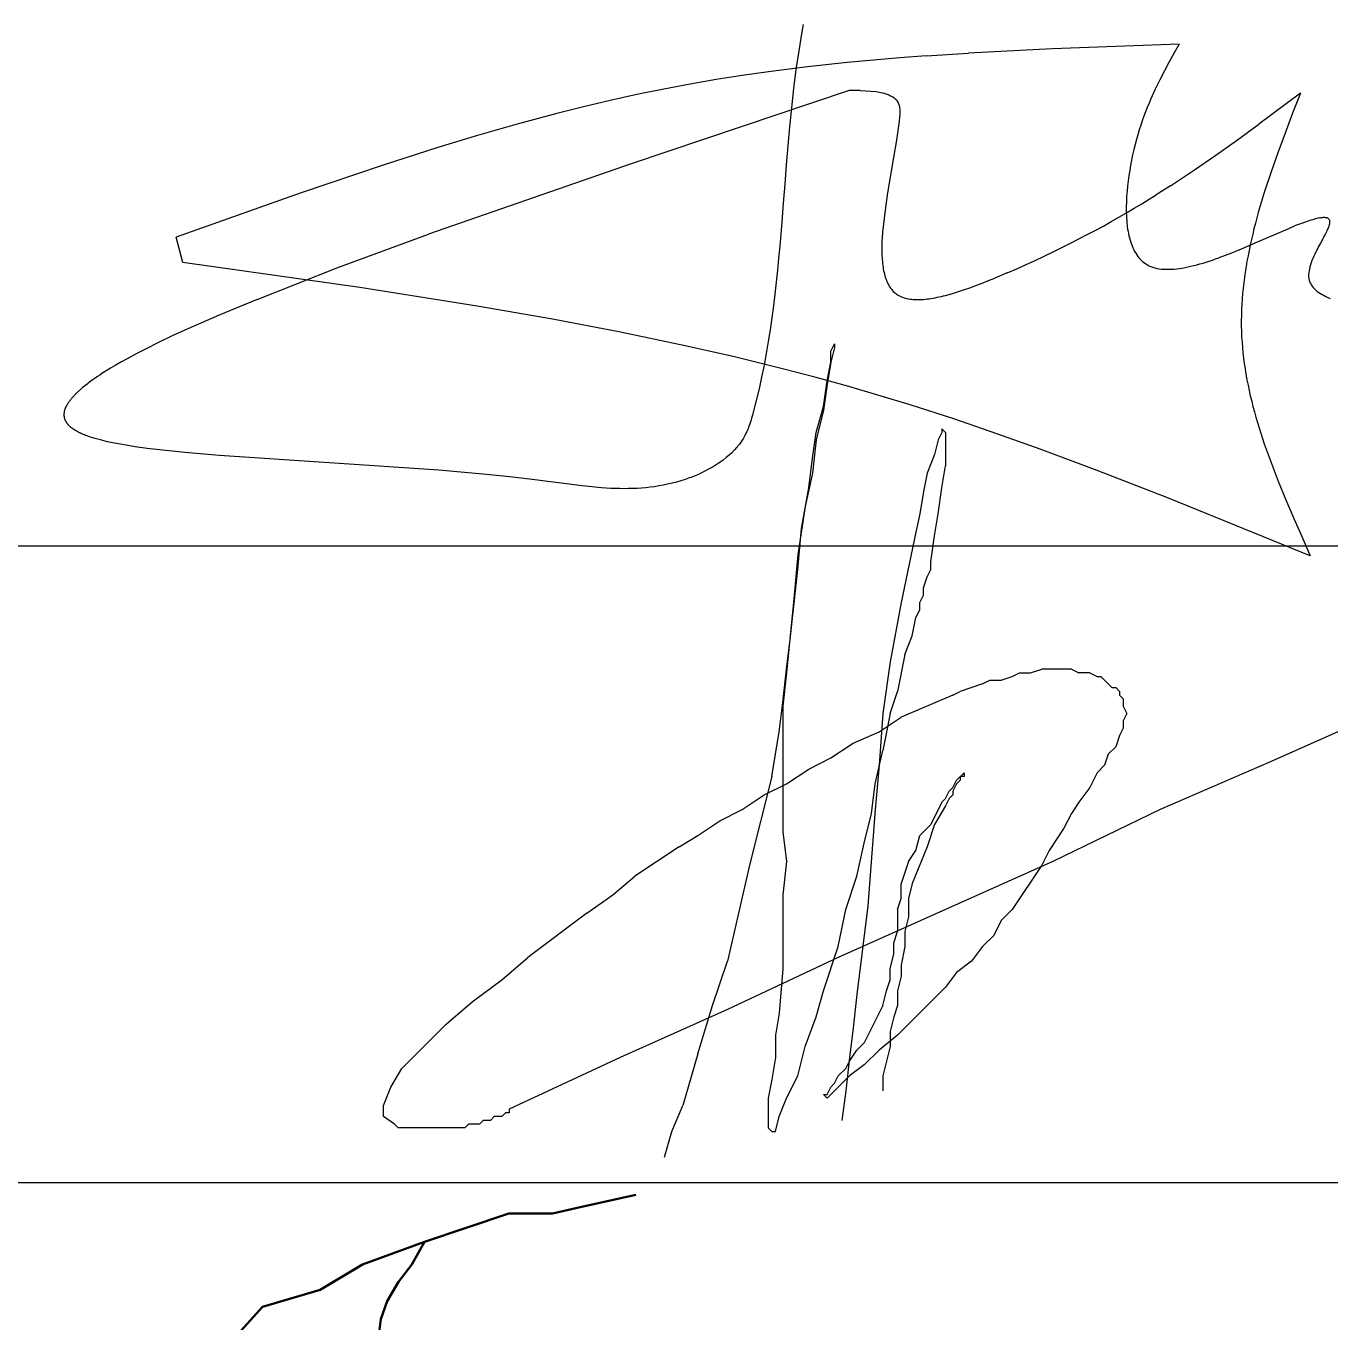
# Model space of a CAD drawing. Header units: millimetres. Extents: x -26895 to 107134, y 1241 to 21401.
# Drawn here: x 28781 to 29190.5, y 1797.6 to 2204.6 of the extents above; entities that cross this region are included whole.
import ezdxf
from ezdxf import colors
from ezdxf.entities.mleader import LeaderData, LeaderLine
from ezdxf.math import Vec2, Vec3

# ---------------------------------------------------------------- set-up
doc = ezdxf.new("R2010")
doc.units = ezdxf.units.MM
for name, color, linetype, lineweight in [('4.4.4._Сэндвич', 252, 'Continuous', 53), ('5', 7, 'Continuous', 13), ('RC-Выноски', 7, 'Continuous', 0)]:
    doc.layers.add(name, color=color, linetype=linetype, lineweight=lineweight)
doc.layers.add('STANDARD', color=18, linetype='Continuous', lineweight=25, true_color=0x000000)
doc.styles.add('RubezhCAD', font='arial.ttf', dxfattribs={"width": 0.8})

# ---------------------------------------------------------------- blocks, each defined once
blk = doc.blocks.new('подпись Громов')
at = {"color": 0, "lineweight": 30, "ltscale": 1000}
for p, q in [((4.521, 4.736), (4.283, 4.683)), ((4.928, 4.827), (4.521, 4.736)), ((3.946, 4.683), (3.615, 4.571)), ((4.283, 4.683), (3.946, 4.683)), ((3.615, 4.571), (3.294, 4.462)), ((3.294, 4.462), (2.816, 4.287)), ((3.294, 4.462), (3.197, 4.287)), ((13.098, 4.328), (13.235, 4.361)), ((13.346, 4.346), (13.453, 4.29)), ((2.816, 4.287), (2.488, 4.092)), ((3.197, 4.287), (3.092, 4.153)), ((12.777, 4.134), (12.945, 4.235)), ((12.945, 4.235), (13.098, 4.328)), ((13.453, 4.29), (13.521, 4.234)), ((13.521, 4.234), (13.58, 4.117)), ((3.092, 4.153), (3.005, 4.005)), ((12.588, 3.864), (12.777, 4.134)), ((2.488, 4.092), (2.041, 3.96)), ((13.58, 4.117), (13.602, 3.995)), ((2.041, 3.96), (1.877, 3.777)), ((3.005, 4.005), (2.957, 3.864)), ((13.602, 3.995), (13.587, 3.868)), ((2.957, 3.864), (2.937, 3.7)), ((12.286, 3.435), (12.588, 3.864)), ((13.587, 3.868), (13.55, 3.732)), ((1.877, 3.777), (1.808, 3.648)), ((13.55, 3.732), (13.502, 3.584)), ((1.808, 3.648), (1.789, 3.509)), ((2.937, 3.7), (2.881, 3.462)), ((3.959, 3.556), (3.662, 3.491)), ((4.257, 3.556), (3.959, 3.556)), ((4.637, 3.415), (4.257, 3.556)), ((13.502, 3.584), (13.454, 3.45)), ((1.789, 3.509), (1.803, 3.332)), ((2.881, 3.462), (2.823, 3.218)), ((3.662, 3.491), (3.236, 3.398)), ((12.184, 3.034), (12.286, 3.435)), ((13.454, 3.45), (13.408, 3.278)), ((1.803, 3.332), (1.862, 3.232)), ((3.236, 3.398), (2.909, 3.171)), ((1.862, 3.232), (1.927, 3.195)), ((13.408, 3.278), (13.317, 2.992)), ((1.927, 3.195), (1.988, 3.159)), ((2.909, 3.171), (2.578, 2.863)), ((2.823, 3.218), (2.756, 2.936)), ((12.076, 2.714), (12.184, 3.034)), ((2.756, 2.936), (2.702, 2.598)), ((13.317, 2.992), (13.197, 2.728)), ((2.578, 2.863), (2.241, 2.548)), ((13.197, 2.728), (13.061, 2.49)), ((12.039, 2.456), (12.076, 2.714)), ((2.241, 2.548), (2.096, 2.181)), ((2.702, 2.598), (2.595, 2.248)), ((11.995, 2.113), (12.039, 2.456)), ((13.061, 2.49), (12.936, 2.39)), ((6.281, 2.263), (6.621, 2.347)), ((6.621, 2.347), (6.934, 2.273)), ((12.936, 2.39), (12.781, 2.178)), ((2.595, 2.248), (2.427, 1.7)), ((4.217, 2.213), (4.448, 2.303)), ((4.448, 2.303), (4.661, 2.303)), ((4.661, 2.303), (4.878, 2.268)), ((4.878, 2.268), (5.013, 2.181)), ((5.979, 2.044), (6.281, 2.263)), ((6.934, 2.273), (7.106, 2.086)), ((10.079, 2.117), (10.265, 2.286)), ((10.265, 2.286), (10.537, 2.286)), ((10.537, 2.286), (10.865, 2.217)), ((2.096, 2.181), (2.096, 1.84)), ((3.88, 2.083), (4.217, 2.213)), ((5.013, 2.181), (5.079, 2.062)), ((7.828, 2.003), (8.023, 2.212)), ((8.023, 2.212), (8.079, 0.723)), ((9.88, 1.936), (10.079, 2.117)), ((10.865, 2.217), (10.977, 2.041)), ((12.781, 2.178), (12.495, 1.926)), ((3.609, 1.873), (3.88, 2.083)), ((5.079, 2.062), (5.18, 1.881)), ((5.792, 1.798), (5.934, 2.022)), ((7.106, 2.086), (7.18, 1.868)), ((8.713, 1.858), (8.937, 2.11)), ((8.937, 2.11), (9.002, 0.313)), ((10.977, 2.041), (11.047, 1.724)), ((11.945, 1.897), (11.995, 2.113)), ((12.813, 2.073), (12.667, 2.053)), ((12.894, 2.073), (12.813, 2.073)), ((13.04, 2.036), (12.894, 2.073)), ((13.112, 1.978), (13.04, 2.036)), ((7.647, 1.808), (7.828, 2.003)), ((9.763, 1.531), (9.88, 1.936)), ((12.495, 1.926), (12.261, 1.721)), ((13.219, 1.893), (13.112, 1.978)), ((2.096, 1.84), (2.156, 1.673)), ((3.485, 1.656), (3.609, 1.873)), ((5.18, 1.881), (5.206, 1.797)), ((7.18, 1.868), (7.18, 1.56)), ((8.638, 1.528), (8.713, 1.858)), ((11.945, 1.627), (11.945, 1.897)), ((13.288, 1.782), (13.219, 1.893)), ((5.206, 1.797), (5.27, 1.656)), ((5.625, 1.532), (5.792, 1.798)), ((7.511, 1.505), (7.647, 1.808)), ((11.047, 1.724), (11.047, 1.443)), ((12.261, 1.721), (12.023, 1.448)), ((13.359, 1.667), (13.288, 1.782)), ((2.156, 1.673), (2.222, 1.49)), ((2.427, 1.7), (2.326, 1.358)), ((3.254, 1.249), (3.485, 1.656)), ((5.27, 1.656), (5.27, 1.496)), ((13.398, 1.557), (13.359, 1.667)), ((4.092, 1.403), (4.266, 1.512)), ((5.545, 1.179), (5.625, 1.532)), ((7.18, 1.56), (7.115, 1.286)), ((8.443, 1.151), (8.638, 1.528)), ((9.686, 1.267), (9.763, 1.531)), ((13.414, 1.46), (13.398, 1.557)), ((2.222, 1.49), (2.452, 1.225)), ((5.27, 1.496), (5.236, 1.297)), ((7.353, 1.151), (7.511, 1.505)), ((11.047, 1.443), (10.966, 1.177)), ((12.023, 1.448), (11.866, 1.268)), ((13.394, 1.375), (13.414, 1.46)), ((2.326, 1.358), (2.128, 1.01)), ((3.87, 1.264), (4.092, 1.403)), ((13.343, 1.206), (13.382, 1.32)), ((13.382, 1.32), (13.394, 1.375)), ((2.452, 1.225), (2.662, 1.055)), ((3.012, 0.825), (3.254, 1.249)), ((3.648, 1.125), (3.87, 1.264)), ((5.236, 1.297), (5.123, 1.079)), ((7.115, 1.286), (6.92, 1.011)), ((9.686, 0.951), (9.686, 1.267)), ((11.866, 1.268), (11.823, 1.121)), ((3.427, 1.04), (3.648, 1.125)), ((5.615, 0.909), (5.545, 1.179)), ((7.106, 0.853), (7.353, 1.151)), ((8.079, 0.723), (8.443, 1.151)), ((10.966, 1.177), (10.874, 1.005)), ((11.823, 1.121), (11.733, 0.973)), ((13.279, 1.039), (13.313, 1.126)), ((13.313, 1.126), (13.343, 1.206)), ((2.128, 1.01), (1.84, 0.722)), ((2.662, 1.055), (2.928, 0.953)), ((3.203, 0.953), (3.427, 1.04)), ((5.123, 1.079), (4.982, 0.883)), ((6.92, 1.011), (6.663, 0.862)), ((13.218, 0.952), (13.279, 1.039)), ((2.928, 0.953), (3.203, 0.953)), ((3.802, 0.847), (3.667, 0.932)), ((5.769, 0.746), (5.615, 0.909)), ((9.851, 0.763), (9.686, 0.951)), ((10.874, 1.005), (10.767, 0.846)), ((11.733, 0.973), (11.733, 0.876)), ((13.025, 0.805), (13.218, 0.952)), ((2.74, 0.347), (3.012, 0.825)), ((3.956, 0.801), (3.802, 0.847)), ((4.982, 0.883), (4.761, 0.727)), ((6.663, 0.862), (6.356, 0.778)), ((10.767, 0.846), (10.635, 0.693)), ((11.733, 0.876), (11.781, 0.735)), ((4.165, 0.738), (3.956, 0.801)), ((4.349, 0.713), (4.165, 0.738)), ((4.55, 0.685), (4.349, 0.713)), ((4.761, 0.727), (4.55, 0.685)), ((6.047, 0.694), (5.769, 0.746)), ((6.356, 0.778), (6.047, 0.694)), ((9.922, 0.645), (9.851, 0.763)), ((11.781, 0.735), (11.912, 0.673)), ((12.668, 0.689), (12.783, 0.723)), ((12.783, 0.723), (12.923, 0.77)), ((12.923, 0.77), (13.025, 0.805)), ((10.015, 0.598), (9.922, 0.645)), ((10.435, 0.618), (10.322, 0.576)), ((10.635, 0.693), (10.435, 0.618)), ((11.912, 0.673), (12.057, 0.629)), ((12.057, 0.629), (12.171, 0.61)), ((12.171, 0.61), (12.269, 0.61)), ((12.269, 0.61), (12.359, 0.624)), ((12.359, 0.624), (12.545, 0.653)), ((12.545, 0.653), (12.668, 0.689)), ((10.142, 0.576), (10.015, 0.598)), ((10.322, 0.576), (10.142, 0.576)), ((2.459, -0.146), (2.74, 0.347))]:
    blk.add_line(p, q, dxfattribs=at)
blk = doc.blocks.new('*U37')
at = {"layer": 'STANDARD', "color": 5, "linetype": 'Continuous', "lineweight": 18}
for p, q in [((-138.6, 19.092), (-138.61, 19.036)), ((-138.61, 19.036), (-138.634, 18.887)), ((-135.647, 18.94), (-136.641, 18.903)), ((-135.647, 18.94), (-135.686, 18.871)), ((-138.634, 18.887), (-138.656, 18.739)), ((-137.632, 18.848), (-137.839, 18.832)), ((-137.632, 18.848), (-137.302, 18.869)), ((-136.641, 18.903), (-137.302, 18.869)), ((-135.686, 18.871), (-135.724, 18.801)), ((-138.564, 18.761), (-138.872, 18.722)), ((-138.656, 18.739), (-138.675, 18.59)), ((-138.254, 18.795), (-138.564, 18.761)), ((-137.839, 18.832), (-138.254, 18.795)), ((-135.724, 18.801), (-135.762, 18.73)), ((-139.282, 18.661), (-139.486, 18.626)), ((-139.077, 18.693), (-139.282, 18.661)), ((-138.872, 18.722), (-139.077, 18.693)), ((-135.799, 18.659), (-135.834, 18.585)), ((-135.762, 18.73), (-135.799, 18.659)), ((-139.904, 18.543), (-140.114, 18.497)), ((-138.239, 18.575), (-139.95, 18)), ((-139.694, 18.586), (-139.904, 18.543)), ((-139.486, 18.626), (-139.694, 18.586)), ((-138.675, 18.59), (-138.691, 18.44)), ((-138.151, 18.574), (-138.239, 18.575)), ((-138.151, 18.574), (-138.108, 18.572)), ((-138.108, 18.572), (-138.067, 18.57)), ((-138.067, 18.57), (-138.027, 18.566)), ((-138.027, 18.566), (-137.99, 18.56)), ((-137.99, 18.56), (-137.973, 18.556)), ((-137.973, 18.556), (-137.957, 18.552)), ((-137.957, 18.552), (-137.941, 18.547)), ((-137.941, 18.547), (-137.926, 18.541)), ((-137.926, 18.541), (-137.912, 18.534)), ((-137.912, 18.534), (-137.899, 18.527)), ((-135.834, 18.585), (-135.869, 18.509)), ((-134.695, 18.554), (-135.022, 18.31)), ((-134.695, 18.554), (-134.756, 18.398)), ((-140.324, 18.447), (-140.533, 18.394)), ((-140.114, 18.497), (-140.324, 18.447)), ((-138.691, 18.44), (-138.706, 18.291)), ((-137.899, 18.527), (-137.888, 18.519)), ((-137.888, 18.519), (-137.877, 18.51)), ((-137.877, 18.51), (-137.868, 18.501)), ((-137.868, 18.501), (-137.86, 18.49)), ((-137.86, 18.49), (-137.853, 18.478)), ((-137.853, 18.478), (-137.848, 18.465)), ((-137.848, 18.465), (-137.845, 18.456)), ((-137.845, 18.456), (-137.843, 18.447)), ((-137.843, 18.447), (-137.842, 18.438)), ((-137.842, 18.438), (-137.841, 18.428)), ((-135.897, 18.442), (-135.91, 18.408)), ((-135.883, 18.476), (-135.897, 18.442)), ((-135.869, 18.509), (-135.883, 18.476)), ((-140.533, 18.394), (-140.845, 18.311)), ((-137.846, 18.329), (-137.848, 18.315)), ((-137.845, 18.343), (-137.846, 18.329)), ((-137.843, 18.357), (-137.845, 18.343)), ((-137.842, 18.37), (-137.843, 18.357)), ((-137.841, 18.384), (-137.842, 18.37)), ((-137.841, 18.428), (-137.84, 18.418)), ((-137.84, 18.396), (-137.841, 18.384)), ((-137.84, 18.418), (-137.84, 18.407)), ((-137.84, 18.407), (-137.84, 18.396)), ((-135.936, 18.338), (-135.948, 18.302)), ((-135.923, 18.373), (-135.936, 18.338)), ((-135.91, 18.408), (-135.923, 18.373)), ((-134.756, 18.398), (-134.815, 18.241)), ((-140.845, 18.311), (-141.157, 18.221)), ((-138.706, 18.291), (-138.719, 18.141)), ((-137.848, 18.315), (-137.867, 18.185)), ((-135.971, 18.228), (-135.982, 18.19)), ((-135.96, 18.265), (-135.971, 18.228)), ((-135.948, 18.302), (-135.96, 18.265)), ((-135.188, 18.188), (-135.022, 18.31)), ((-134.815, 18.241), (-134.872, 18.085)), ((-141.467, 18.127), (-141.897, 17.99)), ((-141.157, 18.221), (-141.467, 18.127)), ((-138.719, 18.141), (-138.732, 17.991)), ((-137.867, 18.185), (-137.89, 18.049)), ((-135.993, 18.151), (-136.002, 18.111)), ((-135.982, 18.19), (-135.993, 18.151)), ((-135.358, 18.067), (-135.188, 18.188)), ((-137.89, 18.049), (-137.913, 17.911)), ((-136.02, 18.029), (-136.028, 17.987)), ((-136.012, 18.071), (-136.02, 18.029)), ((-136.002, 18.111), (-136.012, 18.071)), ((-135.533, 17.946), (-135.358, 18.067)), ((-134.872, 18.085), (-134.927, 17.929)), ((-141.897, 17.99), (-142.549, 17.769)), ((-139.95, 18), (-141.54, 17.446)), ((-138.732, 17.991), (-138.744, 17.84)), ((-136.035, 17.947), (-136.042, 17.907)), ((-136.028, 17.987), (-136.035, 17.947)), ((-135.714, 17.827), (-135.533, 17.946)), ((-134.927, 17.929), (-134.978, 17.773)), ((-138.744, 17.84), (-138.755, 17.69)), ((-137.913, 17.911), (-137.936, 17.772)), ((-136.052, 17.825), (-136.056, 17.784)), ((-136.047, 17.866), (-136.052, 17.825)), ((-136.042, 17.907), (-136.047, 17.866)), ((-135.714, 17.827), (-135.826, 17.756)), ((-142.549, 17.769), (-143.523, 17.423)), ((-137.936, 17.772), (-137.956, 17.636)), ((-136.059, 17.743), (-136.061, 17.702)), ((-136.056, 17.784), (-136.059, 17.743)), ((-135.941, 17.685), (-135.883, 17.721)), ((-135.883, 17.721), (-135.826, 17.756)), ((-134.978, 17.773), (-135.025, 17.617)), ((-138.755, 17.69), (-138.767, 17.54)), ((-137.956, 17.636), (-137.972, 17.505)), ((-136.119, 17.581), (-136.059, 17.615)), ((-136.061, 17.702), (-136.062, 17.661)), ((-136.062, 17.661), (-136.062, 17.621)), ((-136.062, 17.621), (-136.06, 17.582)), ((-136.059, 17.615), (-135.999, 17.65)), ((-135.999, 17.65), (-135.941, 17.685)), ((-135.025, 17.617), (-135.037, 17.574)), ((-138.767, 17.54), (-138.775, 17.446)), ((-136.306, 17.477), (-136.242, 17.511)), ((-136.242, 17.511), (-136.18, 17.546)), ((-136.18, 17.546), (-136.119, 17.581)), ((-136.06, 17.582), (-136.058, 17.543)), ((-136.058, 17.543), (-136.054, 17.506)), ((-135.048, 17.532), (-135.059, 17.489)), ((-135.037, 17.574), (-135.048, 17.532)), ((-134.732, 17.514), (-134.794, 17.487)), ((-134.702, 17.526), (-134.732, 17.514)), ((-134.674, 17.537), (-134.702, 17.526)), ((-134.674, 17.537), (-134.66, 17.542)), ((-134.66, 17.542), (-134.647, 17.546)), ((-134.647, 17.546), (-134.634, 17.551)), ((-134.634, 17.551), (-134.622, 17.555)), ((-134.622, 17.555), (-134.61, 17.559)), ((-134.61, 17.559), (-134.598, 17.563)), ((-134.598, 17.563), (-134.587, 17.566)), ((-134.587, 17.566), (-134.576, 17.569)), ((-134.576, 17.569), (-134.566, 17.572)), ((-134.566, 17.572), (-134.556, 17.574)), ((-134.556, 17.574), (-134.546, 17.576)), ((-134.546, 17.576), (-134.537, 17.578)), ((-134.537, 17.578), (-134.528, 17.579)), ((-134.528, 17.579), (-134.52, 17.579)), ((-134.52, 17.579), (-134.513, 17.58)), ((-134.513, 17.58), (-134.506, 17.58)), ((-134.506, 17.58), (-134.499, 17.579)), ((-134.499, 17.579), (-134.493, 17.578)), ((-134.493, 17.578), (-134.488, 17.577)), ((-134.488, 17.577), (-134.483, 17.575)), ((-134.483, 17.575), (-134.479, 17.572)), ((-134.479, 17.572), (-134.475, 17.569)), ((-134.475, 17.569), (-134.472, 17.566)), ((-134.471, 17.51), (-134.474, 17.502)), ((-134.472, 17.566), (-134.469, 17.562)), ((-134.469, 17.519), (-134.471, 17.51)), ((-134.469, 17.562), (-134.467, 17.557)), ((-134.467, 17.527), (-134.469, 17.519)), ((-134.467, 17.557), (-134.466, 17.552)), ((-134.465, 17.534), (-134.467, 17.527)), ((-134.466, 17.552), (-134.465, 17.547)), ((-134.465, 17.547), (-134.465, 17.541)), ((-134.465, 17.541), (-134.465, 17.534)), ((-143.469, 17.225), (-143.523, 17.423)), ((-142.252, 17.184), (-141.54, 17.446)), ((-138.775, 17.446), (-138.783, 17.352)), ((-137.979, 17.414), (-137.98, 17.396)), ((-137.978, 17.432), (-137.979, 17.414)), ((-137.976, 17.45), (-137.978, 17.432)), ((-137.975, 17.468), (-137.976, 17.45)), ((-137.974, 17.486), (-137.975, 17.468)), ((-137.972, 17.505), (-137.974, 17.486)), ((-136.501, 17.375), (-136.435, 17.409)), ((-136.435, 17.409), (-136.37, 17.443)), ((-136.37, 17.443), (-136.306, 17.477)), ((-136.054, 17.506), (-136.051, 17.487)), ((-136.051, 17.487), (-136.048, 17.469)), ((-136.048, 17.469), (-136.045, 17.452)), ((-136.045, 17.452), (-136.041, 17.434)), ((-136.041, 17.434), (-136.037, 17.417)), ((-136.037, 17.417), (-136.032, 17.401)), ((-135.069, 17.447), (-135.079, 17.404)), ((-135.059, 17.489), (-135.069, 17.447)), ((-134.794, 17.487), (-135.034, 17.383)), ((-134.519, 17.411), (-134.538, 17.375)), ((-134.513, 17.422), (-134.519, 17.411)), ((-134.507, 17.433), (-134.513, 17.422)), ((-134.501, 17.444), (-134.507, 17.433)), ((-134.496, 17.455), (-134.501, 17.444)), ((-134.49, 17.465), (-134.496, 17.455)), ((-134.486, 17.475), (-134.49, 17.465)), ((-134.481, 17.485), (-134.486, 17.475)), ((-134.477, 17.494), (-134.481, 17.485)), ((-134.474, 17.502), (-134.477, 17.494)), ((-138.783, 17.352), (-138.792, 17.258)), ((-137.98, 17.378), (-137.981, 17.361)), ((-137.981, 17.361), (-137.981, 17.344)), ((-137.981, 17.344), (-137.981, 17.327)), ((-137.981, 17.327), (-137.981, 17.311)), ((-137.981, 17.311), (-137.981, 17.294)), ((-137.98, 17.396), (-137.98, 17.378)), ((-136.706, 17.274), (-136.636, 17.308)), ((-136.636, 17.308), (-136.568, 17.341)), ((-136.568, 17.341), (-136.501, 17.375)), ((-136.032, 17.401), (-136.027, 17.385)), ((-136.027, 17.385), (-136.022, 17.369)), ((-136.022, 17.369), (-136.016, 17.354)), ((-136.016, 17.354), (-136.01, 17.339)), ((-136.01, 17.339), (-136.003, 17.324)), ((-136.003, 17.324), (-135.996, 17.311)), ((-135.996, 17.311), (-135.988, 17.297)), ((-135.159, 17.33), (-135.235, 17.299)), ((-135.034, 17.383), (-135.159, 17.33)), ((-135.098, 17.319), (-135.106, 17.277)), ((-135.089, 17.362), (-135.098, 17.319)), ((-135.079, 17.404), (-135.089, 17.362)), ((-134.573, 17.307), (-134.581, 17.29)), ((-134.565, 17.324), (-134.573, 17.307)), ((-134.558, 17.337), (-134.565, 17.324)), ((-134.552, 17.35), (-134.558, 17.337)), ((-134.545, 17.362), (-134.552, 17.35)), ((-134.538, 17.375), (-134.545, 17.362)), ((-142.08, 17.027), (-143.469, 17.225)), ((-138.792, 17.258), (-138.801, 17.164)), ((-137.981, 17.294), (-137.98, 17.278)), ((-137.98, 17.278), (-137.979, 17.262)), ((-137.979, 17.262), (-137.978, 17.247)), ((-137.978, 17.247), (-137.977, 17.232)), ((-137.977, 17.232), (-137.976, 17.217)), ((-137.976, 17.217), (-137.974, 17.202)), ((-137.974, 17.202), (-137.972, 17.188)), ((-136.922, 17.176), (-136.849, 17.208)), ((-136.849, 17.208), (-136.777, 17.241)), ((-136.777, 17.241), (-136.706, 17.274)), ((-135.988, 17.297), (-135.98, 17.285)), ((-135.98, 17.285), (-135.971, 17.272)), ((-135.971, 17.272), (-135.962, 17.261)), ((-135.962, 17.261), (-135.953, 17.25)), ((-135.953, 17.25), (-135.942, 17.24)), ((-135.942, 17.24), (-135.932, 17.23)), ((-135.932, 17.23), (-135.92, 17.221)), ((-135.92, 17.221), (-135.909, 17.213)), ((-135.909, 17.213), (-135.896, 17.205)), ((-135.896, 17.205), (-135.883, 17.199)), ((-135.555, 17.195), (-135.531, 17.201)), ((-135.531, 17.201), (-135.507, 17.207)), ((-135.507, 17.207), (-135.483, 17.213)), ((-135.483, 17.213), (-135.459, 17.22)), ((-135.459, 17.22), (-135.435, 17.228)), ((-135.435, 17.228), (-135.41, 17.236)), ((-135.41, 17.236), (-135.385, 17.244)), ((-135.385, 17.244), (-135.361, 17.252)), ((-135.361, 17.252), (-135.335, 17.261)), ((-135.285, 17.28), (-135.335, 17.261)), ((-135.235, 17.299), (-135.285, 17.28)), ((-135.114, 17.234), (-135.121, 17.192)), ((-135.106, 17.277), (-135.114, 17.234)), ((-134.616, 17.206), (-134.62, 17.19)), ((-134.61, 17.223), (-134.616, 17.206)), ((-134.604, 17.239), (-134.61, 17.223)), ((-134.597, 17.256), (-134.604, 17.239)), ((-134.589, 17.273), (-134.597, 17.256)), ((-134.581, 17.29), (-134.589, 17.273)), ((-142.887, 16.935), (-142.252, 17.184)), ((-138.801, 17.164), (-138.811, 17.071)), ((-137.972, 17.188), (-137.97, 17.174)), ((-137.97, 17.174), (-137.967, 17.16)), ((-137.967, 17.16), (-137.964, 17.147)), ((-137.964, 17.147), (-137.961, 17.133)), ((-137.961, 17.133), (-137.958, 17.121)), ((-137.958, 17.121), (-137.954, 17.108)), ((-137.954, 17.108), (-137.95, 17.096)), ((-137.143, 17.082), (-137.094, 17.102)), ((-136.996, 17.143), (-137.094, 17.102)), ((-136.996, 17.143), (-136.922, 17.176)), ((-135.883, 17.199), (-135.87, 17.193)), ((-135.87, 17.193), (-135.854, 17.187)), ((-135.854, 17.187), (-135.838, 17.182)), ((-135.838, 17.182), (-135.821, 17.178)), ((-135.821, 17.178), (-135.804, 17.175)), ((-135.804, 17.175), (-135.786, 17.173)), ((-135.786, 17.173), (-135.767, 17.171)), ((-135.767, 17.171), (-135.748, 17.171)), ((-135.748, 17.171), (-135.728, 17.171)), ((-135.728, 17.171), (-135.708, 17.171)), ((-135.708, 17.171), (-135.687, 17.173)), ((-135.687, 17.173), (-135.666, 17.175)), ((-135.666, 17.175), (-135.645, 17.178)), ((-135.645, 17.178), (-135.623, 17.181)), ((-135.623, 17.181), (-135.6, 17.185)), ((-135.6, 17.185), (-135.578, 17.19)), ((-135.578, 17.19), (-135.555, 17.195)), ((-135.134, 17.107), (-135.14, 17.065)), ((-135.128, 17.149), (-135.134, 17.107)), ((-135.121, 17.192), (-135.128, 17.149)), ((-134.629, 17.142), (-134.63, 17.127)), ((-134.63, 17.127), (-134.63, 17.113)), ((-134.63, 17.113), (-134.629, 17.099)), ((-134.627, 17.158), (-134.629, 17.142)), ((-134.629, 17.099), (-134.626, 17.086)), ((-134.624, 17.173), (-134.627, 17.158)), ((-134.62, 17.19), (-134.624, 17.173)), ((-141.158, 16.882), (-142.08, 17.027)), ((-138.811, 17.071), (-138.821, 16.977)), ((-137.95, 17.096), (-137.945, 17.085)), ((-137.945, 17.085), (-137.941, 17.073)), ((-137.941, 17.073), (-137.936, 17.063)), ((-137.936, 17.063), (-137.93, 17.052)), ((-137.93, 17.052), (-137.925, 17.042)), ((-137.925, 17.042), (-137.919, 17.032)), ((-137.919, 17.032), (-137.912, 17.023)), ((-137.912, 17.023), (-137.906, 17.014)), ((-137.906, 17.014), (-137.899, 17.006)), ((-137.899, 17.006), (-137.891, 16.998)), ((-137.891, 16.998), (-137.883, 16.99)), ((-137.387, 16.993), (-137.339, 17.009)), ((-137.339, 17.009), (-137.291, 17.025)), ((-137.291, 17.025), (-137.242, 17.043)), ((-137.242, 17.043), (-137.193, 17.062)), ((-137.193, 17.062), (-137.143, 17.082)), ((-135.145, 17.022), (-135.149, 16.98)), ((-135.14, 17.065), (-135.145, 17.022)), ((-134.626, 17.086), (-134.622, 17.073)), ((-134.622, 17.073), (-134.616, 17.061)), ((-134.616, 17.061), (-134.61, 17.049)), ((-134.61, 17.049), (-134.603, 17.038)), ((-134.603, 17.038), (-134.594, 17.027)), ((-134.594, 17.027), (-134.585, 17.017)), ((-134.585, 17.017), (-134.574, 17.007)), ((-134.574, 17.007), (-134.563, 16.997)), ((-134.563, 16.997), (-134.551, 16.988)), ((-142.887, 16.935), (-143.184, 16.812)), ((-138.821, 16.977), (-138.833, 16.883)), ((-137.883, 16.99), (-137.875, 16.983)), ((-137.875, 16.983), (-137.866, 16.977)), ((-137.866, 16.977), (-137.857, 16.971)), ((-137.857, 16.971), (-137.848, 16.965)), ((-137.848, 16.965), (-137.838, 16.96)), ((-137.838, 16.96), (-137.828, 16.956)), ((-137.828, 16.956), (-137.818, 16.951)), ((-137.818, 16.951), (-137.807, 16.948)), ((-137.807, 16.948), (-137.796, 16.945)), ((-137.796, 16.945), (-137.785, 16.942)), ((-137.785, 16.942), (-137.773, 16.939)), ((-137.773, 16.939), (-137.761, 16.937)), ((-137.761, 16.937), (-137.749, 16.936)), ((-137.749, 16.936), (-137.736, 16.935)), ((-137.736, 16.935), (-137.723, 16.934)), ((-137.723, 16.934), (-137.71, 16.933)), ((-137.71, 16.933), (-137.696, 16.933)), ((-137.696, 16.933), (-137.682, 16.934)), ((-137.682, 16.934), (-137.668, 16.934)), ((-137.668, 16.934), (-137.653, 16.935)), ((-137.653, 16.935), (-137.639, 16.937)), ((-137.639, 16.937), (-137.624, 16.938)), ((-137.624, 16.938), (-137.609, 16.94)), ((-137.609, 16.94), (-137.593, 16.942)), ((-137.593, 16.942), (-137.578, 16.945)), ((-137.578, 16.945), (-137.562, 16.948)), ((-137.562, 16.948), (-137.546, 16.951)), ((-137.546, 16.951), (-137.53, 16.955)), ((-137.53, 16.955), (-137.513, 16.958)), ((-137.513, 16.958), (-137.497, 16.962)), ((-137.497, 16.962), (-137.48, 16.966)), ((-137.48, 16.966), (-137.434, 16.979)), ((-137.434, 16.979), (-137.387, 16.993)), ((-135.155, 16.896), (-135.157, 16.853)), ((-135.152, 16.938), (-135.155, 16.896)), ((-135.149, 16.98), (-135.152, 16.938)), ((-134.551, 16.988), (-134.538, 16.98)), ((-134.538, 16.98), (-134.524, 16.972)), ((-134.524, 16.972), (-134.509, 16.964)), ((-134.509, 16.964), (-134.494, 16.957)), ((-134.494, 16.957), (-134.478, 16.95)), ((-134.478, 16.95), (-134.461, 16.943)), ((-143.184, 16.812), (-143.388, 16.722)), ((-140.568, 16.779), (-141.158, 16.882)), ((-138.833, 16.883), (-138.845, 16.79)), ((-135.158, 16.811), (-135.159, 16.769)), ((-135.157, 16.853), (-135.158, 16.811)), ((-143.388, 16.722), (-143.547, 16.65)), ((-140.046, 16.68), (-140.568, 16.779)), ((-138.859, 16.697), (-138.873, 16.604)), ((-138.845, 16.79), (-138.859, 16.697)), ((-135.159, 16.769), (-135.159, 16.727)), ((-135.159, 16.727), (-135.158, 16.684)), ((-143.665, 16.593), (-143.757, 16.547)), ((-143.547, 16.65), (-143.665, 16.593)), ((-139.526, 16.571), (-140.046, 16.68)), ((-138.873, 16.604), (-138.889, 16.511)), ((-138.381, 16.529), (-138.352, 16.587)), ((-138.352, 16.587), (-138.352, 16.558)), ((-135.158, 16.684), (-135.156, 16.642)), ((-135.156, 16.642), (-135.153, 16.6)), ((-135.153, 16.6), (-135.15, 16.558)), ((-143.836, 16.507), (-143.902, 16.471)), ((-143.757, 16.547), (-143.836, 16.507)), ((-139.138, 16.483), (-139.526, 16.571)), ((-138.752, 16.388), (-139.138, 16.483)), ((-138.889, 16.511), (-138.906, 16.418)), ((-138.352, 16.558), (-138.381, 16.442)), ((-138.381, 16.442), (-138.381, 16.529)), ((-135.15, 16.558), (-135.146, 16.515)), ((-135.146, 16.515), (-135.141, 16.473)), ((-144.037, 16.394), (-144.071, 16.373)), ((-144.001, 16.415), (-144.037, 16.394)), ((-143.957, 16.441), (-144.001, 16.415)), ((-143.902, 16.471), (-143.957, 16.441)), ((-138.906, 16.418), (-138.925, 16.325)), ((-138.496, 16.321), (-138.752, 16.388)), ((-138.41, 16.296), (-138.381, 16.442)), ((-138.381, 16.442), (-138.41, 16.267)), ((-135.141, 16.473), (-135.135, 16.431)), ((-135.135, 16.431), (-135.129, 16.389)), ((-135.129, 16.389), (-135.122, 16.347)), ((-144.202, 16.285), (-144.212, 16.277)), ((-144.191, 16.293), (-144.202, 16.285)), ((-144.175, 16.305), (-144.191, 16.293)), ((-144.158, 16.317), (-144.175, 16.305)), ((-144.14, 16.329), (-144.158, 16.317)), ((-144.122, 16.341), (-144.14, 16.329)), ((-144.097, 16.357), (-144.122, 16.341)), ((-144.071, 16.373), (-144.097, 16.357)), ((-138.925, 16.325), (-138.945, 16.233)), ((-138.241, 16.25), (-138.496, 16.321)), ((-138.439, 16.093), (-138.41, 16.296)), ((-135.122, 16.347), (-135.114, 16.304)), ((-135.114, 16.304), (-135.106, 16.262)), ((-144.329, 16.173), (-144.326, 16.177)), ((-144.326, 16.177), (-144.323, 16.181)), ((-144.323, 16.181), (-144.319, 16.184)), ((-144.319, 16.184), (-144.316, 16.188)), ((-144.316, 16.188), (-144.312, 16.191)), ((-144.312, 16.191), (-144.309, 16.195)), ((-144.309, 16.195), (-144.305, 16.199)), ((-144.305, 16.199), (-144.301, 16.202)), ((-144.301, 16.202), (-144.297, 16.206)), ((-144.297, 16.206), (-144.294, 16.209)), ((-144.294, 16.209), (-144.29, 16.213)), ((-144.29, 16.213), (-144.286, 16.217)), ((-144.286, 16.217), (-144.281, 16.22)), ((-144.281, 16.22), (-144.277, 16.224)), ((-144.277, 16.224), (-144.273, 16.228)), ((-144.273, 16.228), (-144.269, 16.232)), ((-144.269, 16.232), (-144.264, 16.235)), ((-144.264, 16.235), (-144.26, 16.239)), ((-144.251, 16.247), (-144.26, 16.239)), ((-144.242, 16.254), (-144.251, 16.247)), ((-144.232, 16.262), (-144.242, 16.254)), ((-144.222, 16.27), (-144.232, 16.262)), ((-144.212, 16.277), (-144.222, 16.27)), ((-138.945, 16.233), (-138.967, 16.14)), ((-138.41, 16.267), (-138.439, 16.064)), ((-137.986, 16.176), (-138.241, 16.25)), ((-137.758, 16.106), (-137.986, 16.176)), ((-135.106, 16.262), (-135.097, 16.22)), ((-135.097, 16.22), (-135.088, 16.178)), ((-135.088, 16.178), (-135.077, 16.136)), ((-144.394, 16.073), (-144.393, 16.076)), ((-144.393, 16.076), (-144.392, 16.079)), ((-144.392, 16.079), (-144.39, 16.083)), ((-144.39, 16.083), (-144.389, 16.086)), ((-144.389, 16.086), (-144.388, 16.089)), ((-144.388, 16.089), (-144.386, 16.092)), ((-144.386, 16.092), (-144.385, 16.095)), ((-144.385, 16.095), (-144.383, 16.099)), ((-144.383, 16.099), (-144.381, 16.102)), ((-144.381, 16.102), (-144.38, 16.105)), ((-144.38, 16.105), (-144.378, 16.108)), ((-144.378, 16.108), (-144.376, 16.112)), ((-144.376, 16.112), (-144.374, 16.115)), ((-144.374, 16.115), (-144.372, 16.118)), ((-144.372, 16.118), (-144.37, 16.122)), ((-144.37, 16.122), (-144.367, 16.125)), ((-144.367, 16.125), (-144.365, 16.129)), ((-144.365, 16.129), (-144.363, 16.132)), ((-144.363, 16.132), (-144.36, 16.135)), ((-144.36, 16.135), (-144.358, 16.139)), ((-144.358, 16.139), (-144.355, 16.142)), ((-144.355, 16.142), (-144.353, 16.146)), ((-144.353, 16.146), (-144.35, 16.149)), ((-144.35, 16.149), (-144.347, 16.152)), ((-144.347, 16.152), (-144.344, 16.156)), ((-144.344, 16.156), (-144.342, 16.159)), ((-144.342, 16.159), (-144.339, 16.163)), ((-144.339, 16.163), (-144.336, 16.166)), ((-144.336, 16.166), (-144.332, 16.17)), ((-144.332, 16.17), (-144.329, 16.173)), ((-138.967, 16.14), (-138.991, 16.048)), ((-138.497, 15.89), (-138.439, 16.093)), ((-137.417, 15.996), (-137.758, 16.106)), ((-135.077, 16.136), (-135.067, 16.094)), ((-135.067, 16.094), (-135.056, 16.052)), ((-144.401, 16.042), (-144.4, 16.045)), ((-144.401, 16.039), (-144.401, 16.042)), ((-144.401, 16.036), (-144.401, 16.039)), ((-144.401, 16.033), (-144.401, 16.036)), ((-144.401, 16.03), (-144.401, 16.033)), ((-144.401, 16.027), (-144.401, 16.03)), ((-144.401, 16.024), (-144.401, 16.027)), ((-144.401, 16.021), (-144.401, 16.024)), ((-144.401, 16.018), (-144.401, 16.021)), ((-144.4, 16.015), (-144.401, 16.018)), ((-144.4, 16.048), (-144.399, 16.051)), ((-144.4, 16.045), (-144.4, 16.048)), ((-144.4, 16.013), (-144.4, 16.015)), ((-144.399, 16.01), (-144.4, 16.013)), ((-144.399, 16.054), (-144.398, 16.057)), ((-144.399, 16.051), (-144.399, 16.054)), ((-144.399, 16.007), (-144.399, 16.01)), ((-144.398, 16.004), (-144.399, 16.007)), ((-144.398, 16.06), (-144.397, 16.064)), ((-144.398, 16.057), (-144.398, 16.06)), ((-144.398, 16.001), (-144.398, 16.004)), ((-144.397, 15.998), (-144.398, 16.001)), ((-144.397, 16.064), (-144.396, 16.067)), ((-144.396, 15.995), (-144.397, 15.998)), ((-144.396, 16.067), (-144.395, 16.07)), ((-144.395, 15.993), (-144.396, 15.995)), ((-144.395, 16.07), (-144.394, 16.073)), ((-144.394, 15.99), (-144.395, 15.993)), ((-144.393, 15.987), (-144.394, 15.99)), ((-144.391, 15.984), (-144.393, 15.987)), ((-144.39, 15.982), (-144.391, 15.984)), ((-144.389, 15.979), (-144.39, 15.982)), ((-144.387, 15.976), (-144.389, 15.979)), ((-144.386, 15.973), (-144.387, 15.976)), ((-144.384, 15.971), (-144.386, 15.973)), ((-139.013, 15.972), (-139.018, 15.957)), ((-139.008, 15.987), (-139.013, 15.972)), ((-139.004, 16.002), (-139.008, 15.987)), ((-139, 16.018), (-139.004, 16.002)), ((-138.995, 16.033), (-139, 16.018)), ((-138.991, 16.048), (-138.995, 16.033)), ((-138.439, 16.064), (-138.497, 15.832)), ((-137.077, 15.88), (-137.417, 15.996)), ((-135.056, 16.052), (-135.044, 16.01)), ((-135.044, 16.01), (-135.032, 15.968)), ((-144.383, 15.968), (-144.384, 15.971)), ((-144.381, 15.965), (-144.383, 15.968)), ((-144.379, 15.963), (-144.381, 15.965)), ((-144.377, 15.96), (-144.379, 15.963)), ((-144.375, 15.958), (-144.377, 15.96)), ((-144.373, 15.955), (-144.375, 15.958)), ((-144.371, 15.952), (-144.373, 15.955)), ((-144.369, 15.95), (-144.371, 15.952)), ((-144.366, 15.947), (-144.369, 15.95)), ((-144.364, 15.945), (-144.366, 15.947)), ((-144.361, 15.942), (-144.364, 15.945)), ((-144.359, 15.94), (-144.361, 15.942)), ((-144.356, 15.937), (-144.359, 15.94)), ((-144.353, 15.935), (-144.356, 15.937)), ((-144.351, 15.932), (-144.353, 15.935)), ((-144.348, 15.93), (-144.351, 15.932)), ((-144.345, 15.927), (-144.348, 15.93)), ((-144.342, 15.925), (-144.345, 15.927)), ((-144.338, 15.922), (-144.342, 15.925)), ((-144.335, 15.92), (-144.338, 15.922)), ((-144.332, 15.918), (-144.335, 15.92)), ((-144.329, 15.915), (-144.332, 15.918)), ((-144.325, 15.913), (-144.329, 15.915)), ((-144.321, 15.911), (-144.325, 15.913)), ((-144.318, 15.908), (-144.321, 15.911)), ((-144.314, 15.906), (-144.318, 15.908)), ((-144.31, 15.904), (-144.314, 15.906)), ((-144.306, 15.901), (-144.31, 15.904)), ((-144.302, 15.899), (-144.306, 15.901)), ((-144.298, 15.897), (-144.302, 15.899)), ((-144.294, 15.895), (-144.298, 15.897)), ((-144.29, 15.892), (-144.294, 15.895)), ((-144.286, 15.89), (-144.29, 15.892)), ((-144.281, 15.888), (-144.286, 15.89)), ((-144.277, 15.886), (-144.281, 15.888)), ((-144.272, 15.884), (-144.277, 15.886)), ((-144.267, 15.881), (-144.272, 15.884)), ((-144.263, 15.879), (-144.267, 15.881)), ((-144.258, 15.877), (-144.263, 15.879)), ((-144.253, 15.875), (-144.258, 15.877)), ((-144.243, 15.871), (-144.253, 15.875)), ((-144.233, 15.867), (-144.243, 15.871)), ((-139.054, 15.871), (-139.068, 15.845)), ((-139.048, 15.883), (-139.054, 15.871)), ((-139.042, 15.895), (-139.048, 15.883)), ((-139.037, 15.907), (-139.042, 15.895)), ((-139.032, 15.919), (-139.037, 15.907)), ((-139.027, 15.932), (-139.032, 15.919)), ((-139.022, 15.945), (-139.027, 15.932)), ((-139.018, 15.957), (-139.022, 15.945)), ((-138.526, 15.687), (-138.497, 15.89)), ((-137.51, 15.89), (-137.539, 15.832)), ((-137.481, 15.89), (-137.51, 15.919)), ((-137.51, 15.919), (-137.51, 15.89)), ((-137.481, 15.89), (-137.481, 15.628)), ((-136.739, 15.759), (-137.077, 15.88)), ((-135.032, 15.968), (-135.019, 15.926)), ((-135.019, 15.926), (-135.006, 15.884)), ((-135.006, 15.884), (-134.992, 15.842)), ((-144.222, 15.863), (-144.233, 15.867)), ((-144.211, 15.859), (-144.222, 15.863)), ((-144.199, 15.855), (-144.211, 15.859)), ((-144.188, 15.851), (-144.199, 15.855)), ((-144.176, 15.847), (-144.188, 15.851)), ((-144.157, 15.842), (-144.176, 15.847)), ((-144.137, 15.836), (-144.157, 15.842)), ((-144.117, 15.831), (-144.137, 15.836)), ((-144.09, 15.824), (-144.117, 15.831)), ((-144.061, 15.817), (-144.09, 15.824)), ((-144.023, 15.809), (-144.061, 15.817)), ((-143.975, 15.8), (-144.023, 15.809)), ((-143.916, 15.789), (-143.975, 15.8)), ((-143.844, 15.778), (-143.916, 15.789)), ((-143.749, 15.765), (-143.844, 15.778)), ((-139.119, 15.775), (-139.138, 15.753)), ((-139.1, 15.797), (-139.119, 15.775)), ((-139.083, 15.821), (-139.1, 15.797)), ((-139.068, 15.845), (-139.083, 15.821)), ((-138.497, 15.832), (-138.526, 15.57)), ((-137.539, 15.832), (-137.568, 15.716)), ((-134.992, 15.842), (-134.978, 15.8)), ((-134.978, 15.8), (-134.925, 15.653)), ((-143.628, 15.75), (-143.749, 15.765)), ((-143.454, 15.732), (-143.628, 15.75)), ((-143.182, 15.709), (-143.454, 15.732)), ((-141.46, 15.595), (-143.182, 15.709)), ((-139.227, 15.673), (-139.252, 15.655)), ((-139.203, 15.692), (-139.227, 15.673)), ((-139.181, 15.711), (-139.203, 15.692)), ((-139.159, 15.731), (-139.181, 15.711)), ((-139.138, 15.753), (-139.159, 15.731)), ((-138.555, 15.454), (-138.526, 15.687)), ((-137.568, 15.716), (-137.626, 15.57)), ((-136.29, 15.591), (-136.739, 15.759)), ((-141.085, 15.561), (-141.46, 15.595)), ((-139.397, 15.572), (-139.422, 15.561)), ((-139.371, 15.585), (-139.397, 15.572)), ((-139.347, 15.598), (-139.371, 15.585)), ((-139.322, 15.611), (-139.347, 15.598)), ((-139.298, 15.625), (-139.322, 15.611)), ((-139.275, 15.64), (-139.298, 15.625)), ((-139.252, 15.655), (-139.275, 15.64)), ((-138.526, 15.57), (-138.584, 15.309)), ((-137.626, 15.57), (-137.655, 15.425)), ((-137.51, 15.454), (-137.481, 15.628)), ((-135.731, 15.373), (-136.29, 15.591)), ((-134.925, 15.653), (-134.869, 15.507)), ((-140.903, 15.542), (-141.085, 15.561)), ((-140.726, 15.521), (-140.903, 15.542)), ((-140.334, 15.47), (-140.726, 15.521)), ((-140.258, 15.462), (-140.334, 15.47)), ((-140.183, 15.456), (-140.258, 15.462)), ((-139.799, 15.46), (-139.833, 15.456)), ((-139.765, 15.464), (-139.799, 15.46)), ((-139.731, 15.47), (-139.765, 15.464)), ((-139.697, 15.476), (-139.731, 15.47)), ((-139.663, 15.483), (-139.697, 15.476)), ((-139.628, 15.491), (-139.663, 15.483)), ((-139.594, 15.5), (-139.628, 15.491)), ((-139.56, 15.51), (-139.594, 15.5)), ((-139.526, 15.521), (-139.56, 15.51)), ((-139.5, 15.53), (-139.526, 15.521)), ((-139.474, 15.54), (-139.5, 15.53)), ((-139.448, 15.55), (-139.474, 15.54)), ((-139.422, 15.561), (-139.448, 15.55)), ((-134.869, 15.507), (-134.809, 15.36)), ((-140.109, 15.451), (-140.183, 15.456)), ((-140.074, 15.45), (-140.109, 15.451)), ((-140.04, 15.449), (-140.074, 15.45)), ((-140.005, 15.448), (-140.04, 15.449)), ((-139.971, 15.449), (-140.005, 15.448)), ((-139.936, 15.45), (-139.971, 15.449)), ((-139.902, 15.451), (-139.936, 15.45)), ((-139.868, 15.453), (-139.902, 15.451)), ((-139.833, 15.456), (-139.868, 15.453)), ((-138.613, 15.135), (-138.555, 15.454)), ((-137.655, 15.425), (-137.684, 15.251)), ((-137.539, 15.251), (-137.51, 15.454)), ((-134.618, 14.921), (-135.731, 15.373)), ((-134.809, 15.36), (-134.747, 15.213)), ((-138.584, 15.309), (-138.642, 14.932)), ((-137.684, 15.251), (-137.713, 15.106)), ((-137.568, 15.077), (-137.539, 15.251)), ((-134.747, 15.213), (-134.682, 15.067)), ((-138.642, 14.815), (-138.613, 15.135)), ((-137.713, 15.106), (-137.829, 14.554)), ((-137.597, 14.873), (-137.568, 15.077)), ((-134.682, 15.067), (-134.618, 14.921)), ((-138.642, 14.932), (-138.671, 14.583)), ((-137.597, 14.815), (-137.597, 14.873)), ((-138.671, 14.525), (-138.642, 14.815)), ((-137.655, 14.67), (-137.626, 14.757)), ((-137.626, 14.757), (-137.597, 14.815)), ((-137.655, 14.612), (-137.655, 14.67)), ((-138.671, 14.583), (-138.729, 14.002)), ((-137.829, 14.554), (-137.916, 14.089)), ((-137.684, 14.554), (-137.655, 14.612)), ((-137.684, 14.496), (-137.684, 14.554)), ((-138.7, 14.264), (-138.671, 14.525)), ((-137.742, 14.293), (-137.713, 14.438)), ((-137.713, 14.438), (-137.684, 14.496)), ((-138.729, 14.031), (-138.7, 14.264)), ((-137.8, 14.147), (-137.742, 14.293)), ((-137.8, 14.147), (-137.858, 13.857)), ((-138.759, 13.77), (-138.729, 14.031)), ((-137.916, 14.089), (-137.974, 13.683)), ((-136.813, 14.002), (-136.726, 14.031)), ((-136.493, 14.031), (-136.726, 14.031)), ((-136.493, 14.031), (-136.435, 14.002)), ((-133.241, 14.06), (-134.925, 13.305)), ((-138.729, 14.002), (-138.759, 13.741)), ((-137.19, 13.915), (-137.132, 13.944)), ((-137.132, 13.944), (-137.045, 13.944)), ((-137.045, 13.944), (-136.958, 13.973)), ((-136.958, 13.973), (-136.9, 14.002)), ((-136.9, 14.002), (-136.813, 14.002)), ((-136.348, 14.002), (-136.435, 14.002)), ((-136.348, 14.002), (-136.29, 13.973)), ((-136.29, 13.973), (-136.261, 13.973)), ((-136.174, 13.886), (-136.261, 13.973)), ((-137.916, 13.683), (-137.858, 13.857)), ((-137.423, 13.828), (-137.829, 13.654)), ((-137.423, 13.828), (-137.365, 13.857)), ((-137.19, 13.915), (-137.365, 13.857)), ((-136.174, 13.886), (-136.145, 13.886)), ((-136.145, 13.886), (-136.116, 13.857)), ((-136.116, 13.857), (-136.116, 13.828)), ((-136.116, 13.828), (-136.087, 13.799)), ((-138.788, 13.538), (-138.759, 13.77)), ((-138.759, 13.741), (-138.759, 12.754)), ((-136.087, 13.799), (-136.087, 13.741)), ((-136.087, 13.741), (-136.058, 13.683)), ((-137.974, 13.683), (-138.003, 13.276)), ((-138.003, 13.538), (-137.829, 13.654)), ((-137.916, 13.683), (-137.974, 13.392)), ((-136.058, 13.683), (-136.087, 13.625)), ((-136.087, 13.625), (-136.087, 13.567)), ((-138.846, 13.189), (-138.788, 13.538)), ((-138.207, 13.451), (-138.003, 13.538)), ((-136.087, 13.567), (-136.116, 13.509)), ((-138.381, 13.334), (-138.207, 13.451)), ((-136.145, 13.421), (-136.203, 13.363)), ((-136.116, 13.509), (-136.145, 13.421)), ((-138.555, 13.247), (-138.381, 13.334)), ((-138.033, 13.131), (-137.974, 13.392)), ((-136.203, 13.363), (-136.232, 13.276)), ((-138.729, 13.131), (-138.555, 13.247)), ((-138.003, 13.276), (-138.033, 12.928)), ((-137.336, 13.218), (-137.394, 13.16)), ((-137.336, 13.218), (-137.336, 13.189)), ((-136.29, 13.218), (-136.348, 13.102)), ((-136.232, 13.276), (-136.29, 13.218)), ((-134.925, 13.305), (-135.796, 12.928)), ((-138.846, 13.189), (-139.02, 12.492)), ((-138.904, 13.044), (-138.729, 13.131)), ((-138.062, 12.899), (-138.033, 13.131)), ((-137.423, 13.102), (-137.394, 13.16)), ((-137.394, 13.131), (-137.423, 13.073)), ((-137.365, 13.16), (-137.394, 13.131)), ((-137.336, 13.189), (-137.365, 13.189)), ((-137.365, 13.189), (-137.365, 13.16)), ((-139.078, 12.928), (-138.904, 13.044)), ((-137.51, 12.986), (-137.481, 13.015)), ((-137.481, 13.015), (-137.452, 13.073)), ((-137.452, 13.015), (-137.481, 12.957)), ((-137.452, 13.073), (-137.423, 13.102)), ((-137.423, 13.044), (-137.452, 13.015)), ((-137.423, 13.073), (-137.423, 13.044)), ((-136.348, 13.102), (-136.435, 12.986)), ((-139.252, 12.841), (-139.078, 12.928)), ((-138.033, 12.928), (-138.091, 12.173)), ((-137.51, 12.986), (-137.597, 12.812)), ((-137.481, 12.957), (-137.568, 12.812)), ((-135.796, 12.928), (-136.639, 12.521)), ((-136.435, 12.986), (-136.493, 12.899)), ((-139.426, 12.725), (-139.252, 12.841)), ((-138.12, 12.666), (-138.062, 12.899)), ((-137.684, 12.725), (-137.597, 12.812)), ((-137.568, 12.812), (-137.626, 12.637)), ((-136.493, 12.899), (-136.552, 12.783)), ((-139.572, 12.637), (-139.426, 12.725)), ((-138.759, 12.754), (-138.729, 12.521)), ((-137.713, 12.608), (-137.684, 12.725)), ((-136.552, 12.783), (-136.668, 12.608)), ((-139.572, 12.637), (-139.92, 12.405)), ((-138.178, 12.405), (-138.12, 12.666)), ((-137.771, 12.521), (-137.713, 12.608)), ((-137.626, 12.637), (-137.742, 12.347)), ((-136.668, 12.608), (-136.726, 12.492)), ((-139.02, 12.492), (-139.194, 11.737)), ((-138.729, 12.521), (-138.759, 12.26)), ((-136.639, 12.521), (-138.323, 11.766)), ((-137.771, 12.521), (-137.829, 12.347)), ((-136.726, 12.492), (-136.958, 12.144)), ((-140.094, 12.26), (-139.92, 12.405)), ((-138.265, 12.144), (-138.178, 12.405)), ((-137.829, 12.231), (-137.829, 12.347)), ((-137.742, 12.347), (-137.771, 12.231)), ((-140.298, 12.115), (-140.094, 12.26)), ((-138.759, 12.26), (-138.759, 11.679)), ((-137.858, 12.144), (-137.829, 12.231)), ((-137.771, 12.231), (-137.771, 12.086)), ((-140.298, 12.115), (-140.762, 11.766)), ((-138.323, 11.853), (-138.265, 12.144)), ((-138.091, 12.173), (-138.178, 11.476)), ((-137.858, 12.144), (-137.858, 11.97)), ((-137.771, 12.086), (-137.8, 11.97)), ((-136.958, 12.144), (-137.045, 12.057)), ((-137.045, 12.057), (-137.103, 11.94)), ((-137.887, 11.882), (-137.858, 11.97)), ((-137.887, 11.795), (-137.887, 11.882)), ((-137.8, 11.97), (-137.8, 11.853)), ((-137.103, 11.94), (-137.19, 11.853)), ((-138.439, 11.505), (-138.323, 11.853)), ((-137.916, 11.679), (-137.887, 11.795)), ((-137.8, 11.853), (-137.829, 11.708)), ((-137.19, 11.853), (-137.278, 11.737)), ((-140.966, 11.592), (-140.762, 11.766)), ((-139.31, 11.389), (-139.194, 11.737)), ((-138.323, 11.766), (-139.194, 11.36)), ((-138.759, 11.679), (-138.788, 11.331)), ((-137.916, 11.592), (-137.916, 11.679)), ((-137.829, 11.708), (-137.829, 11.621)), ((-137.278, 11.737), (-137.394, 11.65)), ((-141.198, 11.418), (-140.966, 11.592)), ((-137.945, 11.505), (-137.916, 11.592)), ((-137.829, 11.621), (-137.858, 11.505)), ((-137.394, 11.65), (-137.481, 11.534)), ((-138.497, 11.302), (-138.439, 11.505)), ((-138.178, 11.476), (-138.207, 11.214)), ((-137.974, 11.389), (-137.945, 11.505)), ((-137.481, 11.534), (-137.858, 11.156)), ((-137.858, 11.505), (-137.858, 11.389)), ((-141.401, 11.244), (-141.198, 11.418)), ((-139.426, 11.011), (-139.31, 11.389)), ((-137.974, 11.389), (-138.12, 11.098)), ((-137.858, 11.389), (-137.887, 11.302)), ((-139.194, 11.36), (-140.036, 10.982)), ((-138.788, 11.331), (-138.817, 11.156)), ((-138.584, 11.069), (-138.497, 11.302)), ((-137.887, 11.302), (-137.916, 11.185)), ((-141.401, 11.244), (-141.75, 10.895)), ((-138.207, 11.214), (-138.236, 10.982)), ((-137.916, 11.185), (-137.916, 11.069)), ((-138.817, 11.156), (-138.817, 10.982)), ((-138.642, 10.837), (-138.584, 11.069)), ((-138.178, 11.04), (-138.12, 11.098)), ((-137.858, 11.156), (-138.003, 11.04)), ((-137.916, 11.069), (-137.974, 10.837)), ((-140.036, 10.982), (-140.907, 10.576)), ((-139.426, 11.011), (-139.543, 10.605)), ((-138.817, 10.982), (-138.846, 10.808)), ((-138.236, 10.982), (-138.265, 10.721)), ((-138.236, 10.953), (-138.178, 11.04)), ((-138.003, 11.04), (-138.12, 10.924)), ((-141.837, 10.75), (-141.75, 10.895)), ((-138.323, 10.837), (-138.265, 10.895)), ((-138.265, 10.895), (-138.236, 10.953)), ((-138.12, 10.924), (-138.236, 10.837)), ((-141.895, 10.605), (-141.837, 10.75)), ((-138.846, 10.808), (-138.875, 10.663)), ((-138.729, 10.663), (-138.642, 10.837)), ((-138.236, 10.837), (-138.41, 10.663)), ((-138.41, 10.692), (-138.381, 10.75)), ((-138.381, 10.75), (-138.352, 10.779)), ((-138.352, 10.779), (-138.323, 10.837)), ((-137.974, 10.837), (-137.974, 10.721)), ((-138.875, 10.663), (-138.875, 10.43)), ((-138.788, 10.518), (-138.729, 10.663)), ((-138.41, 10.663), (-138.439, 10.692)), ((-138.439, 10.692), (-138.41, 10.692)), ((-138.265, 10.721), (-138.294, 10.488)), ((-141.895, 10.518), (-141.895, 10.605)), ((-140.936, 10.547), (-140.966, 10.518)), ((-140.907, 10.547), (-140.936, 10.547)), ((-140.907, 10.576), (-140.907, 10.547)), ((-139.63, 10.401), (-139.543, 10.605)), ((-141.808, 10.459), (-141.895, 10.518)), ((-141.779, 10.43), (-141.808, 10.459)), ((-141.227, 10.459), (-141.256, 10.43)), ((-141.14, 10.459), (-141.227, 10.459)), ((-141.111, 10.488), (-141.14, 10.459)), ((-141.053, 10.488), (-141.111, 10.488)), ((-141.024, 10.518), (-141.053, 10.488)), ((-140.966, 10.518), (-141.024, 10.518)), ((-138.817, 10.401), (-138.788, 10.518)), ((-141.256, 10.43), (-141.779, 10.43)), ((-139.688, 10.198), (-139.63, 10.401)), ((-138.875, 10.43), (-138.846, 10.401)), ((-138.846, 10.401), (-138.817, 10.401))]:
    blk.add_line(p, q, dxfattribs=at)
at = {"layer": 'STANDARD', "color": 0, "linetype": 'Continuous', "lineweight": 13}
for p, q in [((-185, 15), (-120, 15)), ((-185, 10), (-120, 10))]:
    blk.add_line(p, q, dxfattribs=at)
at = {"layer": '5', "color": 5, "lineweight": 30, "xscale": 1.015998984, "yscale": 1.015998984, "zscale": 1.015998984}
blk.add_blockref('подпись Громов', (-144.919, 5), dxfattribs=at)
blk = doc.blocks.new('монтBTH')
at = {"layer": 'RC-Выноски'}
ml = blk.add_multileader_mtext('Standard', dxfattribs=at)
ml.set_content('труба гофрированная', color=256, style='RubezhCAD')
ml.set_leader_properties()
ml.build(insert=Vec2(0, 0))
ml.multileader.update_dxf_attribs({"text_left_attachment_type": 2, "dogleg_length": 2, "arrow_head_size": 400, "scale": 100})
ctx = ml.context
ctx.base_point, ctx.scale, ctx.char_height, ctx.arrow_head_size, ctx.landing_gap_size, ctx.plane_origin = Vec3(4840290, -934408.9), 100, 250, 400, 100, Vec3(4361988.6, -1122393.1)
ctx.left_attachment, ctx.text_align_type = 2, 1
notes = []
notes.append((ctx, [(1, (1, 1, 0), (4843510.6, -934405.9), (-1, 0), 200, [(0, [(4843857.1, -933478.1)], 0, [])])]))
ctx.mtext.insert, ctx.mtext.width, ctx.mtext.alignment, ctx.mtext.flow_direction = Vec3(4841800.3, -934244.1), 2861.911, 2, 5
ml = blk.add_multileader_mtext('Standard', dxfattribs=at)
ml.set_content('скоба крепежная', color=256, style='RubezhCAD')
ml.set_leader_properties()
ml.build(insert=Vec2(0, 0))
ml.multileader.update_dxf_attribs({"text_left_attachment_type": 2, "dogleg_length": 2, "arrow_head_size": 400, "scale": 100})
ctx = ml.context
ctx.base_point, ctx.scale, ctx.char_height, ctx.arrow_head_size, ctx.landing_gap_size, ctx.plane_origin = Vec3(4840942.4, -935133.7), 100, 250, 400, 100, Vec3(4361988.6, -1123117.9)
ctx.left_attachment, ctx.text_align_type = 2, 1
notes.append((ctx, [(1, (1, 1, 0), (4843510.6, -935130.7), (-1, 0), 200, [(0, [(4844253, -933754.3)], 0, [])])]))
ctx.mtext.insert, ctx.mtext.width, ctx.mtext.alignment, ctx.mtext.flow_direction = Vec3(4842126.5, -934971), 2861.911, 2, 5
ml = blk.add_multileader_mtext('Standard', dxfattribs=at)
ml.set_content('Извещатель пожарный дымовой', color=256, style='RubezhCAD')
ml.set_leader_properties()
ml.build(insert=Vec2(0, 0))
ml.multileader.update_dxf_attribs({"text_left_attachment_type": 2, "dogleg_length": 2, "arrow_head_size": 400, "scale": 100})
ctx = ml.context
ctx.base_point, ctx.scale, ctx.char_height, ctx.arrow_head_size, ctx.landing_gap_size, ctx.plane_origin = Vec3(4844143.5, -935339.1), 100, 250, 400, 100, Vec3(4365548.8, -1123117.9)
ctx.left_attachment, ctx.text_align_type = 2, 1
notes.append((ctx, [(1, (1, 1, 0), (4847070.8, -935130.7), (-1, 0), 200, [(0, [(4846625.7, -933852.6)], 0, [])])]))
ctx.mtext.insert, ctx.mtext.width, ctx.mtext.alignment, ctx.mtext.flow_direction = Vec3(4845507.1, -934971), 2861.911, 2, 5
for ctx, leaders in notes:
    for number, flags, end, landing, length, lines in leaders:
        leader = LeaderData()
        leader.index, (leader.has_last_leader_line, leader.has_dogleg_vector, leader.attachment_direction) = number, flags
        leader.last_leader_point, leader.dogleg_vector, leader.dogleg_length = Vec3(end), Vec3(landing), length
        for number, points, colour, breaks in lines:
            line = LeaderLine()
            line.index, line.vertices, line.color, line.breaks = number, Vec3.list(points), colors.encode_raw_color(colour), breaks
            leader.lines.append(line)
        ctx.leaders.append(leader)

msp = doc.modelspace()

# ---------------------------------------------------------------- block references
at = {"xscale": 40, "yscale": 40, "zscale": 40}
msp.add_blockref('*U37', (34569.03, 1441.37), dxfattribs=at)
at = {"layer": '4.4.4._Сэндвич', "color": 1, "lineweight": 0, "xscale": 0.35, "yscale": 0.35, "zscale": 0.35}
msp.add_blockref('монтBTH', (-1671441.44, 329165.99), dxfattribs=at)

doc.saveas('drawing.dxf')
